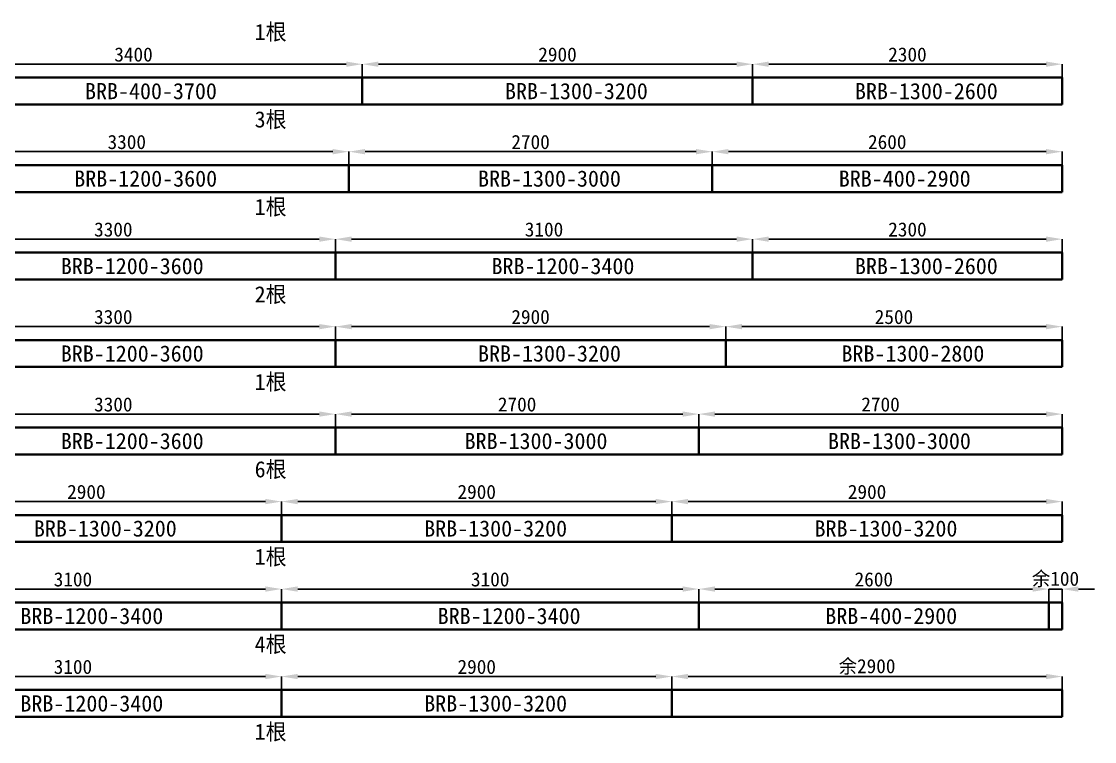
# Model space of a CAD drawing. Header units: metres. Extents: x -250 to 27240, y -10740 to 232.
# Drawn here: x 19268 to 27240, y -10683 to -5333 of the extents above; entities that cross this region are included whole.
import ezdxf

# ---------------------------------------------------------------- set-up
doc = ezdxf.new("R2010")
doc.units = ezdxf.units.M
for name, color, linetype in [('DIMENSION', 3, 'Continuous'), ('TEXT', 3, 'Continuous'), ('TUBE', 3, 'Continuous')]:
    doc.layers.add(name, color=color, linetype=linetype)
doc.dimstyles.get("Standard").update_dxf_attribs({"dimscale": 30, "dimtxt": 3.5, "dimasz": 4, "dimexe": 1.25, "dimexo": 0, "dimtad": 1, "dimcen": 2.5, "dimazin": 3, "dimtfac": 1, "dimtmove": 0, "dimatfit": 3})

# ---------------------------------------------------------------- blocks, each defined once
blk = doc.blocks.new('_CLOSEDFILLED')
at = {"color": 0, "linetype": 'BYBLOCK'}
blk.add_solid([(-1, 0.164), (0, 0), (-1, -0.164)], dxfattribs=at)
blk = doc.blocks.new('*D49')
at = {"color": 3}
for p, q in [((18400, -5750), (18400, -5650)), ((21800, -5750), (21800, -5650))]:
    blk.add_line(p, q, dxfattribs=at)
at = {"color": 0}
blk.add_line((18520, -5650), (21680, -5650), dxfattribs=at)
at = {"layer": 'Defpoints'}
for p in [(18400, -5650), (18400, -5750), (21800, -5750)]:
    blk.add_point(p, dxfattribs=at)
at = {"layer": 'DIMENSION', "color": 0, "xscale": 120, "yscale": 120, "rotation": 180}
blk.add_blockref('_CLOSEDFILLED', (18400, -5650), dxfattribs=at)
at = {"layer": 'DIMENSION', "color": 0, "xscale": 120, "yscale": 120}
blk.add_blockref('_CLOSEDFILLED', (21800, -5650), dxfattribs=at)
at = {"layer": 'DIMENSION', "color": 3, "insert": (20100, -5578.75), "char_height": 105, "attachment_point": 5}
blk.add_mtext('3400', dxfattribs=at)
blk = doc.blocks.new('*D50')
at = {"color": 3}
for p, q in [((21800, -5750), (21800, -5650)), ((24700, -5750), (24700, -5650))]:
    blk.add_line(p, q, dxfattribs=at)
at = {"color": 0}
blk.add_line((21920, -5650), (24580, -5650), dxfattribs=at)
at = {"layer": 'Defpoints'}
for p in [(21800, -5650), (21800, -5750), (24700, -5750)]:
    blk.add_point(p, dxfattribs=at)
at = {"layer": 'DIMENSION', "color": 0, "xscale": 120, "yscale": 120, "rotation": 180}
blk.add_blockref('_CLOSEDFILLED', (21800, -5650), dxfattribs=at)
at = {"layer": 'DIMENSION', "color": 0, "xscale": 120, "yscale": 120}
blk.add_blockref('_CLOSEDFILLED', (24700, -5650), dxfattribs=at)
at = {"layer": 'DIMENSION', "color": 3, "insert": (23250, -5578.75), "char_height": 105, "attachment_point": 5}
blk.add_mtext('2900', dxfattribs=at)
blk = doc.blocks.new('*D51')
at = {"color": 3}
for p, q in [((24700, -5750), (24700, -5650)), ((27000, -5750), (27000, -5650))]:
    blk.add_line(p, q, dxfattribs=at)
at = {"color": 0}
blk.add_line((24820, -5650), (26880, -5650), dxfattribs=at)
at = {"layer": 'Defpoints'}
for p in [(24700, -5650), (24700, -5750), (27000, -5750)]:
    blk.add_point(p, dxfattribs=at)
at = {"layer": 'DIMENSION', "color": 0, "xscale": 120, "yscale": 120, "rotation": 180}
blk.add_blockref('_CLOSEDFILLED', (24700, -5650), dxfattribs=at)
at = {"layer": 'DIMENSION', "color": 0, "xscale": 120, "yscale": 120}
blk.add_blockref('_CLOSEDFILLED', (27000, -5650), dxfattribs=at)
at = {"layer": 'DIMENSION', "color": 3, "insert": (25850, -5578.75), "char_height": 105, "attachment_point": 5}
blk.add_mtext('2300', dxfattribs=at)
blk = doc.blocks.new('*D54')
at = {"color": 3}
for p, q in [((18400, -6400), (18400, -6300)), ((21700, -6400), (21700, -6300))]:
    blk.add_line(p, q, dxfattribs=at)
at = {"color": 0}
blk.add_line((18520, -6300), (21580, -6300), dxfattribs=at)
at = {"layer": 'Defpoints'}
for p in [(18400, -6300), (18400, -6400), (21700, -6400)]:
    blk.add_point(p, dxfattribs=at)
at = {"layer": 'DIMENSION', "color": 0, "xscale": 120, "yscale": 120, "rotation": 180}
blk.add_blockref('_CLOSEDFILLED', (18400, -6300), dxfattribs=at)
at = {"layer": 'DIMENSION', "color": 0, "xscale": 120, "yscale": 120}
blk.add_blockref('_CLOSEDFILLED', (21700, -6300), dxfattribs=at)
at = {"layer": 'DIMENSION', "color": 3, "insert": (20050, -6228.75), "char_height": 105, "attachment_point": 5}
blk.add_mtext('3300', dxfattribs=at)
blk = doc.blocks.new('*D55')
at = {"color": 3}
for p, q in [((21700, -6400), (21700, -6300)), ((24400, -6400), (24400, -6300))]:
    blk.add_line(p, q, dxfattribs=at)
at = {"color": 0}
blk.add_line((21820, -6300), (24280, -6300), dxfattribs=at)
at = {"layer": 'Defpoints'}
for p in [(21700, -6300), (21700, -6400), (24400, -6400)]:
    blk.add_point(p, dxfattribs=at)
at = {"layer": 'DIMENSION', "color": 0, "xscale": 120, "yscale": 120, "rotation": 180}
blk.add_blockref('_CLOSEDFILLED', (21700, -6300), dxfattribs=at)
at = {"layer": 'DIMENSION', "color": 0, "xscale": 120, "yscale": 120}
blk.add_blockref('_CLOSEDFILLED', (24400, -6300), dxfattribs=at)
at = {"layer": 'DIMENSION', "color": 3, "insert": (23050, -6228.75), "char_height": 105, "attachment_point": 5}
blk.add_mtext('2700', dxfattribs=at)
blk = doc.blocks.new('*D56')
at = {"color": 3}
for p, q in [((24400, -6400), (24400, -6300)), ((27000, -6400), (27000, -6300))]:
    blk.add_line(p, q, dxfattribs=at)
at = {"color": 0}
blk.add_line((24520, -6300), (26880, -6300), dxfattribs=at)
at = {"layer": 'Defpoints'}
for p in [(24400, -6300), (24400, -6400), (27000, -6400)]:
    blk.add_point(p, dxfattribs=at)
at = {"layer": 'DIMENSION', "color": 0, "xscale": 120, "yscale": 120, "rotation": 180}
blk.add_blockref('_CLOSEDFILLED', (24400, -6300), dxfattribs=at)
at = {"layer": 'DIMENSION', "color": 0, "xscale": 120, "yscale": 120}
blk.add_blockref('_CLOSEDFILLED', (27000, -6300), dxfattribs=at)
at = {"layer": 'DIMENSION', "color": 3, "insert": (25700, -6228.75), "char_height": 105, "attachment_point": 5}
blk.add_mtext('2600', dxfattribs=at)
blk = doc.blocks.new('*D59')
at = {"color": 3}
for p, q in [((18300, -7050), (18300, -6950)), ((21600, -7050), (21600, -6950))]:
    blk.add_line(p, q, dxfattribs=at)
at = {"color": 0}
blk.add_line((18420, -6950), (21480, -6950), dxfattribs=at)
at = {"layer": 'Defpoints'}
for p in [(18300, -6950), (18300, -7050), (21600, -7050)]:
    blk.add_point(p, dxfattribs=at)
at = {"layer": 'DIMENSION', "color": 0, "xscale": 120, "yscale": 120, "rotation": 180}
blk.add_blockref('_CLOSEDFILLED', (18300, -6950), dxfattribs=at)
at = {"layer": 'DIMENSION', "color": 0, "xscale": 120, "yscale": 120}
blk.add_blockref('_CLOSEDFILLED', (21600, -6950), dxfattribs=at)
at = {"layer": 'DIMENSION', "color": 3, "insert": (19950, -6878.75), "char_height": 105, "attachment_point": 5}
blk.add_mtext('3300', dxfattribs=at)
blk = doc.blocks.new('*D60')
at = {"color": 3}
for p, q in [((21600, -7050), (21600, -6950)), ((24700, -7050), (24700, -6950))]:
    blk.add_line(p, q, dxfattribs=at)
at = {"color": 0}
blk.add_line((21720, -6950), (24580, -6950), dxfattribs=at)
at = {"layer": 'Defpoints'}
for p in [(21600, -6950), (21600, -7050), (24700, -7050)]:
    blk.add_point(p, dxfattribs=at)
at = {"layer": 'DIMENSION', "color": 0, "xscale": 120, "yscale": 120, "rotation": 180}
blk.add_blockref('_CLOSEDFILLED', (21600, -6950), dxfattribs=at)
at = {"layer": 'DIMENSION', "color": 0, "xscale": 120, "yscale": 120}
blk.add_blockref('_CLOSEDFILLED', (24700, -6950), dxfattribs=at)
at = {"layer": 'DIMENSION', "color": 3, "insert": (23150, -6878.75), "char_height": 105, "attachment_point": 5}
blk.add_mtext('3100', dxfattribs=at)
blk = doc.blocks.new('*D61')
at = {"color": 3}
for p, q in [((24700, -7050), (24700, -6950)), ((27000, -7050), (27000, -6950))]:
    blk.add_line(p, q, dxfattribs=at)
at = {"color": 0}
blk.add_line((24820, -6950), (26880, -6950), dxfattribs=at)
at = {"layer": 'Defpoints'}
for p in [(24700, -6950), (24700, -7050), (27000, -7050)]:
    blk.add_point(p, dxfattribs=at)
at = {"layer": 'DIMENSION', "color": 0, "xscale": 120, "yscale": 120, "rotation": 180}
blk.add_blockref('_CLOSEDFILLED', (24700, -6950), dxfattribs=at)
at = {"layer": 'DIMENSION', "color": 0, "xscale": 120, "yscale": 120}
blk.add_blockref('_CLOSEDFILLED', (27000, -6950), dxfattribs=at)
at = {"layer": 'DIMENSION', "color": 3, "insert": (25850, -6878.75), "char_height": 105, "attachment_point": 5}
blk.add_mtext('2300', dxfattribs=at)
blk = doc.blocks.new('*D64')
at = {"color": 3}
for p, q in [((18300, -7700), (18300, -7600)), ((21600, -7700), (21600, -7600))]:
    blk.add_line(p, q, dxfattribs=at)
at = {"color": 0}
blk.add_line((18420, -7600), (21480, -7600), dxfattribs=at)
at = {"layer": 'Defpoints'}
for p in [(18300, -7600), (18300, -7700), (21600, -7700)]:
    blk.add_point(p, dxfattribs=at)
at = {"layer": 'DIMENSION', "color": 0, "xscale": 120, "yscale": 120, "rotation": 180}
blk.add_blockref('_CLOSEDFILLED', (18300, -7600), dxfattribs=at)
at = {"layer": 'DIMENSION', "color": 0, "xscale": 120, "yscale": 120}
blk.add_blockref('_CLOSEDFILLED', (21600, -7600), dxfattribs=at)
at = {"layer": 'DIMENSION', "color": 3, "insert": (19950, -7528.75), "char_height": 105, "attachment_point": 5}
blk.add_mtext('3300', dxfattribs=at)
blk = doc.blocks.new('*D65')
at = {"color": 3}
for p, q in [((21600, -7700), (21600, -7600)), ((24500, -7700), (24500, -7600))]:
    blk.add_line(p, q, dxfattribs=at)
at = {"color": 0}
blk.add_line((21720, -7600), (24380, -7600), dxfattribs=at)
at = {"layer": 'Defpoints'}
for p in [(21600, -7600), (21600, -7700), (24500, -7700)]:
    blk.add_point(p, dxfattribs=at)
at = {"layer": 'DIMENSION', "color": 0, "xscale": 120, "yscale": 120, "rotation": 180}
blk.add_blockref('_CLOSEDFILLED', (21600, -7600), dxfattribs=at)
at = {"layer": 'DIMENSION', "color": 0, "xscale": 120, "yscale": 120}
blk.add_blockref('_CLOSEDFILLED', (24500, -7600), dxfattribs=at)
at = {"layer": 'DIMENSION', "color": 3, "insert": (23050, -7528.75), "char_height": 105, "attachment_point": 5}
blk.add_mtext('2900', dxfattribs=at)
blk = doc.blocks.new('*D66')
at = {"color": 3}
for p, q in [((24500, -7700), (24500, -7600)), ((27000, -7700), (27000, -7600))]:
    blk.add_line(p, q, dxfattribs=at)
at = {"color": 0}
blk.add_line((24620, -7600), (26880, -7600), dxfattribs=at)
at = {"layer": 'Defpoints'}
for p in [(24500, -7600), (24500, -7700), (27000, -7700)]:
    blk.add_point(p, dxfattribs=at)
at = {"layer": 'DIMENSION', "color": 0, "xscale": 120, "yscale": 120, "rotation": 180}
blk.add_blockref('_CLOSEDFILLED', (24500, -7600), dxfattribs=at)
at = {"layer": 'DIMENSION', "color": 0, "xscale": 120, "yscale": 120}
blk.add_blockref('_CLOSEDFILLED', (27000, -7600), dxfattribs=at)
at = {"layer": 'DIMENSION', "color": 3, "insert": (25750, -7528.75), "char_height": 105, "attachment_point": 5}
blk.add_mtext('2500', dxfattribs=at)
blk = doc.blocks.new('*D69')
at = {"color": 3}
for p, q in [((18300, -8350), (18300, -8250)), ((21600, -8350), (21600, -8250))]:
    blk.add_line(p, q, dxfattribs=at)
at = {"color": 0}
blk.add_line((18420, -8250), (21480, -8250), dxfattribs=at)
at = {"layer": 'Defpoints'}
for p in [(18300, -8250), (18300, -8350), (21600, -8350)]:
    blk.add_point(p, dxfattribs=at)
at = {"layer": 'DIMENSION', "color": 0, "xscale": 120, "yscale": 120, "rotation": 180}
blk.add_blockref('_CLOSEDFILLED', (18300, -8250), dxfattribs=at)
at = {"layer": 'DIMENSION', "color": 0, "xscale": 120, "yscale": 120}
blk.add_blockref('_CLOSEDFILLED', (21600, -8250), dxfattribs=at)
at = {"layer": 'DIMENSION', "color": 3, "insert": (19950, -8178.75), "char_height": 105, "attachment_point": 5}
blk.add_mtext('3300', dxfattribs=at)
blk = doc.blocks.new('*D70')
at = {"color": 3}
for p, q in [((21600, -8350), (21600, -8250)), ((24300, -8350), (24300, -8250))]:
    blk.add_line(p, q, dxfattribs=at)
at = {"color": 0}
blk.add_line((21720, -8250), (24180, -8250), dxfattribs=at)
at = {"layer": 'Defpoints'}
for p in [(21600, -8250), (21600, -8350), (24300, -8350)]:
    blk.add_point(p, dxfattribs=at)
at = {"layer": 'DIMENSION', "color": 0, "xscale": 120, "yscale": 120, "rotation": 180}
blk.add_blockref('_CLOSEDFILLED', (21600, -8250), dxfattribs=at)
at = {"layer": 'DIMENSION', "color": 0, "xscale": 120, "yscale": 120}
blk.add_blockref('_CLOSEDFILLED', (24300, -8250), dxfattribs=at)
at = {"layer": 'DIMENSION', "color": 3, "insert": (22950, -8178.75), "char_height": 105, "attachment_point": 5}
blk.add_mtext('2700', dxfattribs=at)
blk = doc.blocks.new('*D71')
at = {"color": 3}
for p, q in [((24300, -8350), (24300, -8250)), ((27000, -8350), (27000, -8250))]:
    blk.add_line(p, q, dxfattribs=at)
at = {"color": 0}
blk.add_line((24420, -8250), (26880, -8250), dxfattribs=at)
at = {"layer": 'Defpoints'}
for p in [(24300, -8250), (24300, -8350), (27000, -8350)]:
    blk.add_point(p, dxfattribs=at)
at = {"layer": 'DIMENSION', "color": 0, "xscale": 120, "yscale": 120, "rotation": 180}
blk.add_blockref('_CLOSEDFILLED', (24300, -8250), dxfattribs=at)
at = {"layer": 'DIMENSION', "color": 0, "xscale": 120, "yscale": 120}
blk.add_blockref('_CLOSEDFILLED', (27000, -8250), dxfattribs=at)
at = {"layer": 'DIMENSION', "color": 3, "insert": (25650, -8178.75), "char_height": 105, "attachment_point": 5}
blk.add_mtext('2700', dxfattribs=at)
blk = doc.blocks.new('*D74')
at = {"color": 3}
for p, q in [((18300, -9000), (18300, -8900)), ((21200, -9000), (21200, -8900))]:
    blk.add_line(p, q, dxfattribs=at)
at = {"color": 0}
blk.add_line((18420, -8900), (21080, -8900), dxfattribs=at)
at = {"layer": 'Defpoints'}
for p in [(18300, -8900), (18300, -9000), (21200, -9000)]:
    blk.add_point(p, dxfattribs=at)
at = {"layer": 'DIMENSION', "color": 0, "xscale": 120, "yscale": 120, "rotation": 180}
blk.add_blockref('_CLOSEDFILLED', (18300, -8900), dxfattribs=at)
at = {"layer": 'DIMENSION', "color": 0, "xscale": 120, "yscale": 120}
blk.add_blockref('_CLOSEDFILLED', (21200, -8900), dxfattribs=at)
at = {"layer": 'DIMENSION', "color": 3, "insert": (19750, -8828.75), "char_height": 105, "attachment_point": 5}
blk.add_mtext('2900', dxfattribs=at)
blk = doc.blocks.new('*D75')
at = {"color": 3}
for p, q in [((21200, -9000), (21200, -8900)), ((24100, -9000), (24100, -8900))]:
    blk.add_line(p, q, dxfattribs=at)
at = {"color": 0}
blk.add_line((21320, -8900), (23980, -8900), dxfattribs=at)
at = {"layer": 'Defpoints'}
for p in [(21200, -8900), (21200, -9000), (24100, -9000)]:
    blk.add_point(p, dxfattribs=at)
at = {"layer": 'DIMENSION', "color": 0, "xscale": 120, "yscale": 120, "rotation": 180}
blk.add_blockref('_CLOSEDFILLED', (21200, -8900), dxfattribs=at)
at = {"layer": 'DIMENSION', "color": 0, "xscale": 120, "yscale": 120}
blk.add_blockref('_CLOSEDFILLED', (24100, -8900), dxfattribs=at)
at = {"layer": 'DIMENSION', "color": 3, "insert": (22650, -8828.75), "char_height": 105, "attachment_point": 5}
blk.add_mtext('2900', dxfattribs=at)
blk = doc.blocks.new('*D76')
at = {"color": 3}
for p, q in [((24100, -9000), (24100, -8900)), ((27000, -9000), (27000, -8900))]:
    blk.add_line(p, q, dxfattribs=at)
at = {"color": 0}
blk.add_line((24220, -8900), (26880, -8900), dxfattribs=at)
at = {"layer": 'Defpoints'}
for p in [(24100, -8900), (24100, -9000), (27000, -9000)]:
    blk.add_point(p, dxfattribs=at)
at = {"layer": 'DIMENSION', "color": 0, "xscale": 120, "yscale": 120, "rotation": 180}
blk.add_blockref('_CLOSEDFILLED', (24100, -8900), dxfattribs=at)
at = {"layer": 'DIMENSION', "color": 0, "xscale": 120, "yscale": 120}
blk.add_blockref('_CLOSEDFILLED', (27000, -8900), dxfattribs=at)
at = {"layer": 'DIMENSION', "color": 3, "insert": (25550, -8828.75), "char_height": 105, "attachment_point": 5}
blk.add_mtext('2900', dxfattribs=at)
blk = doc.blocks.new('*D79')
at = {"color": 3}
for p, q in [((18100, -9650), (18100, -9550)), ((21200, -9650), (21200, -9550))]:
    blk.add_line(p, q, dxfattribs=at)
at = {"color": 0}
blk.add_line((18220, -9550), (21080, -9550), dxfattribs=at)
at = {"layer": 'Defpoints'}
for p in [(18100, -9550), (18100, -9650), (21200, -9650)]:
    blk.add_point(p, dxfattribs=at)
at = {"layer": 'DIMENSION', "color": 0, "xscale": 120, "yscale": 120, "rotation": 180}
blk.add_blockref('_CLOSEDFILLED', (18100, -9550), dxfattribs=at)
at = {"layer": 'DIMENSION', "color": 0, "xscale": 120, "yscale": 120}
blk.add_blockref('_CLOSEDFILLED', (21200, -9550), dxfattribs=at)
at = {"layer": 'DIMENSION', "color": 3, "insert": (19650, -9478.75), "char_height": 105, "attachment_point": 5}
blk.add_mtext('3100', dxfattribs=at)
blk = doc.blocks.new('*D80')
at = {"color": 3}
for p, q in [((21200, -9650), (21200, -9550)), ((24300, -9650), (24300, -9550))]:
    blk.add_line(p, q, dxfattribs=at)
at = {"color": 0}
blk.add_line((21320, -9550), (24180, -9550), dxfattribs=at)
at = {"layer": 'Defpoints'}
for p in [(21200, -9550), (21200, -9650), (24300, -9650)]:
    blk.add_point(p, dxfattribs=at)
at = {"layer": 'DIMENSION', "color": 0, "xscale": 120, "yscale": 120, "rotation": 180}
blk.add_blockref('_CLOSEDFILLED', (21200, -9550), dxfattribs=at)
at = {"layer": 'DIMENSION', "color": 0, "xscale": 120, "yscale": 120}
blk.add_blockref('_CLOSEDFILLED', (24300, -9550), dxfattribs=at)
at = {"layer": 'DIMENSION', "color": 3, "insert": (22750, -9478.75), "char_height": 105, "attachment_point": 5}
blk.add_mtext('3100', dxfattribs=at)
blk = doc.blocks.new('*D81')
at = {"color": 3}
for p, q in [((24300, -9650), (24300, -9550)), ((26900, -9650), (26900, -9550))]:
    blk.add_line(p, q, dxfattribs=at)
at = {"color": 0}
blk.add_line((24420, -9550), (26780, -9550), dxfattribs=at)
at = {"layer": 'Defpoints'}
for p in [(24300, -9550), (24300, -9650), (26900, -9650)]:
    blk.add_point(p, dxfattribs=at)
at = {"layer": 'DIMENSION', "color": 0, "xscale": 120, "yscale": 120, "rotation": 180}
blk.add_blockref('_CLOSEDFILLED', (24300, -9550), dxfattribs=at)
at = {"layer": 'DIMENSION', "color": 0, "xscale": 120, "yscale": 120}
blk.add_blockref('_CLOSEDFILLED', (26900, -9550), dxfattribs=at)
at = {"layer": 'DIMENSION', "color": 3, "insert": (25600, -9478.75), "char_height": 105, "attachment_point": 5}
blk.add_mtext('2600', dxfattribs=at)
blk = doc.blocks.new('*D82')
at = {"color": 0}
for p, q in [((26780, -9550), (26660, -9550)), ((26900, -9550), (27000, -9550)), ((27120, -9550), (27240, -9550))]:
    blk.add_line(p, q, dxfattribs=at)
at = {"color": 3}
for p, q in [((26900, -9650), (26900, -9550)), ((27000, -9650), (27000, -9550))]:
    blk.add_line(p, q, dxfattribs=at)
at = {"layer": 'Defpoints'}
for p in [(26900, -9550), (26900, -9650), (27000, -9650)]:
    blk.add_point(p, dxfattribs=at)
at = {"layer": 'DIMENSION', "color": 0, "xscale": 120, "yscale": 120}
blk.add_blockref('_CLOSEDFILLED', (26900, -9550), dxfattribs=at)
at = {"layer": 'DIMENSION', "color": 0, "xscale": 120, "yscale": 120, "rotation": 180}
blk.add_blockref('_CLOSEDFILLED', (27000, -9550), dxfattribs=at)
at = {"layer": 'DIMENSION', "color": 3, "insert": (26950, -9478.75), "char_height": 105, "attachment_point": 5}
blk.add_mtext('余100', dxfattribs=at)
blk = doc.blocks.new('*D85')
at = {"color": 3}
for p, q in [((18100, -10300), (18100, -10200)), ((21200, -10300), (21200, -10200))]:
    blk.add_line(p, q, dxfattribs=at)
at = {"color": 0}
blk.add_line((18220, -10200), (21080, -10200), dxfattribs=at)
at = {"layer": 'Defpoints'}
for p in [(18100, -10200), (18100, -10300), (21200, -10300)]:
    blk.add_point(p, dxfattribs=at)
at = {"layer": 'DIMENSION', "color": 0, "xscale": 120, "yscale": 120, "rotation": 180}
blk.add_blockref('_CLOSEDFILLED', (18100, -10200), dxfattribs=at)
at = {"layer": 'DIMENSION', "color": 0, "xscale": 120, "yscale": 120}
blk.add_blockref('_CLOSEDFILLED', (21200, -10200), dxfattribs=at)
at = {"layer": 'DIMENSION', "color": 3, "insert": (19650, -10128.75), "char_height": 105, "attachment_point": 5}
blk.add_mtext('3100', dxfattribs=at)
blk = doc.blocks.new('*D86')
at = {"color": 3}
for p, q in [((21200, -10300), (21200, -10200)), ((24100, -10300), (24100, -10200))]:
    blk.add_line(p, q, dxfattribs=at)
at = {"color": 0}
blk.add_line((21320, -10200), (23980, -10200), dxfattribs=at)
at = {"layer": 'Defpoints'}
for p in [(21200, -10200), (21200, -10300), (24100, -10300)]:
    blk.add_point(p, dxfattribs=at)
at = {"layer": 'DIMENSION', "color": 0, "xscale": 120, "yscale": 120, "rotation": 180}
blk.add_blockref('_CLOSEDFILLED', (21200, -10200), dxfattribs=at)
at = {"layer": 'DIMENSION', "color": 0, "xscale": 120, "yscale": 120}
blk.add_blockref('_CLOSEDFILLED', (24100, -10200), dxfattribs=at)
at = {"layer": 'DIMENSION', "color": 3, "insert": (22650, -10128.75), "char_height": 105, "attachment_point": 5}
blk.add_mtext('2900', dxfattribs=at)
blk = doc.blocks.new('*D87')
at = {"color": 3}
for p, q in [((24100, -10300), (24100, -10200)), ((27000, -10300), (27000, -10200))]:
    blk.add_line(p, q, dxfattribs=at)
at = {"color": 0}
blk.add_line((24220, -10200), (26880, -10200), dxfattribs=at)
at = {"layer": 'Defpoints'}
for p in [(24100, -10200), (24100, -10300), (27000, -10300)]:
    blk.add_point(p, dxfattribs=at)
at = {"layer": 'DIMENSION', "color": 0, "xscale": 120, "yscale": 120, "rotation": 180}
blk.add_blockref('_CLOSEDFILLED', (24100, -10200), dxfattribs=at)
at = {"layer": 'DIMENSION', "color": 0, "xscale": 120, "yscale": 120}
blk.add_blockref('_CLOSEDFILLED', (27000, -10200), dxfattribs=at)
at = {"layer": 'DIMENSION', "color": 3, "insert": (25550, -10128.75), "char_height": 105, "attachment_point": 5}
blk.add_mtext('余2900', dxfattribs=at)

msp = doc.modelspace()

# ---------------------------------------------------------------- linework, layer by layer
at = {"layer": 'TUBE', "color": 7, "lineweight": 35}
for p, q in [((18400, -5750), (21800, -5750)), ((21800, -5750), (21800, -5950)), ((21800, -5750), (24700, -5750)), ((24700, -5750), (24700, -5950)), ((24700, -5750), (27000, -5750)), ((27000, -5750), (27000, -5950)), ((18400, -5950), (21800, -5950)), ((21800, -5950), (24700, -5950)), ((24700, -5950), (27000, -5950)), ((18400, -6400), (21700, -6400)), ((21700, -6400), (21700, -6600)), ((21700, -6400), (24400, -6400)), ((24400, -6400), (24400, -6600)), ((24400, -6400), (27000, -6400)), ((27000, -6400), (27000, -6600)), ((18400, -6600), (21700, -6600)), ((21700, -6600), (24400, -6600)), ((24400, -6600), (27000, -6600)), ((18300, -7050), (21600, -7050)), ((21600, -7050), (21600, -7250)), ((21600, -7050), (24700, -7050)), ((24700, -7050), (24700, -7250)), ((24700, -7050), (27000, -7050)), ((27000, -7050), (27000, -7250)), ((18300, -7250), (21600, -7250)), ((21600, -7250), (24700, -7250)), ((24700, -7250), (27000, -7250)), ((18300, -7700), (21600, -7700)), ((21600, -7700), (21600, -7900)), ((21600, -7700), (24500, -7700)), ((24500, -7700), (24500, -7900)), ((24500, -7700), (27000, -7700)), ((27000, -7700), (27000, -7900)), ((18300, -7900), (21600, -7900)), ((21600, -7900), (24500, -7900)), ((24500, -7900), (27000, -7900)), ((18300, -8350), (21600, -8350)), ((21600, -8350), (21600, -8550)), ((21600, -8350), (24300, -8350)), ((24300, -8350), (24300, -8550)), ((24300, -8350), (27000, -8350)), ((27000, -8350), (27000, -8550)), ((18300, -8550), (21600, -8550)), ((21600, -8550), (24300, -8550)), ((24300, -8550), (27000, -8550)), ((18300, -9000), (21200, -9000)), ((21200, -9000), (21200, -9200)), ((21200, -9000), (24100, -9000)), ((24100, -9000), (24100, -9200)), ((24100, -9000), (27000, -9000)), ((27000, -9000), (27000, -9200)), ((18300, -9200), (21200, -9200)), ((21200, -9200), (24100, -9200)), ((24100, -9200), (27000, -9200)), ((18100, -9650), (21200, -9650)), ((21200, -9650), (21200, -9850)), ((21200, -9650), (24300, -9650)), ((24300, -9650), (24300, -9850)), ((24300, -9650), (26900, -9650)), ((26900, -9650), (26900, -9850)), ((26900, -9650), (27000, -9650)), ((26900, -9650), (26900, -9850)), ((27000, -9650), (27000, -9850)), ((18100, -9850), (21200, -9850)), ((21200, -9850), (24300, -9850)), ((24300, -9850), (26900, -9850)), ((26900, -9850), (27000, -9850)), ((18100, -10300), (21200, -10300)), ((21200, -10300), (21200, -10500)), ((21200, -10300), (24100, -10300)), ((24100, -10300), (24100, -10500)), ((24100, -10300), (27000, -10300)), ((24100, -10300), (24100, -10500)), ((27000, -10300), (27000, -10500)), ((18100, -10500), (21200, -10500)), ((21200, -10500), (24100, -10500)), ((24100, -10500), (27000, -10500))]:
    msp.add_line(p, q, dxfattribs=at)

# ---------------------------------------------------------------- texts
at = {"layer": 'TEXT'}
for s, p in [('1根', (21000, -5470)), ('BRB-400-3700', (19740, -5910)), ('BRB-1300-3200', (22860, -5910)), ('BRB-1300-2600', (25460, -5910)), ('3根', (21000, -6120)), ('BRB-1200-3600', (19660, -6560)), ('BRB-1300-3000', (22660, -6560)), ('BRB-400-2900', (25340, -6560)), ('1根', (21000, -6770)), ('BRB-1200-3600', (19560, -7210)), ('BRB-1200-3400', (22760, -7210)), ('BRB-1300-2600', (25460, -7210)), ('2根', (21000, -7420)), ('BRB-1200-3600', (19560, -7860)), ('BRB-1300-3200', (22660, -7860)), ('BRB-1300-2800', (25360, -7860)), ('1根', (21000, -8070)), ('BRB-1200-3600', (19560, -8510)), ('BRB-1300-3000', (22560, -8510)), ('BRB-1300-3000', (25260, -8510)), ('6根', (21000, -8720)), ('BRB-1300-3200', (19360, -9160)), ('BRB-1300-3200', (22260, -9160)), ('BRB-1300-3200', (25160, -9160)), ('1根', (21000, -9370)), ('BRB-1200-3400', (19260, -9810)), ('BRB-1200-3400', (22360, -9810)), ('BRB-400-2900', (25240, -9810)), ('4根', (21000, -10020)), ('BRB-1200-3400', (19260, -10460)), ('BRB-1300-3200', (22260, -10460)), ('1根', (21000, -10670))]:
    msp.add_text(s, height=120, dxfattribs=at).set_placement(p)

# ---------------------------------------------------------------- dimensions: what is measured, and where the dimension line sits
at = {"layer": 'DIMENSION', "color": 3, "lineweight": 25}
for base, p1, p2, text, picture, middle in [((18400, -5650), (18400, -5750), (21800, -5750), '3400', '*D49', (20100, -5578.75)), ((21800, -5650), (21800, -5750), (24700, -5750), '2900', '*D50', (23250, -5578.75)), ((24700, -5650), (24700, -5750), (27000, -5750), '2300', '*D51', (25850, -5578.75)), ((18400, -6300), (18400, -6400), (21700, -6400), '3300', '*D54', (20050, -6228.75)), ((21700, -6300), (21700, -6400), (24400, -6400), '2700', '*D55', (23050, -6228.75)), ((24400, -6300), (24400, -6400), (27000, -6400), '2600', '*D56', (25700, -6228.75)), ((18300, -6950), (18300, -7050), (21600, -7050), '3300', '*D59', (19950, -6878.75)), ((21600, -6950), (21600, -7050), (24700, -7050), '3100', '*D60', (23150, -6878.75)), ((24700, -6950), (24700, -7050), (27000, -7050), '2300', '*D61', (25850, -6878.75)), ((18300, -7600), (18300, -7700), (21600, -7700), '3300', '*D64', (19950, -7528.75)), ((21600, -7600), (21600, -7700), (24500, -7700), '2900', '*D65', (23050, -7528.75)), ((24500, -7600), (24500, -7700), (27000, -7700), '2500', '*D66', (25750, -7528.75)), ((18300, -8250), (18300, -8350), (21600, -8350), '3300', '*D69', (19950, -8178.75)), ((21600, -8250), (21600, -8350), (24300, -8350), '2700', '*D70', (22950, -8178.75)), ((24300, -8250), (24300, -8350), (27000, -8350), '2700', '*D71', (25650, -8178.75)), ((18300, -8900), (18300, -9000), (21200, -9000), '2900', '*D74', (19750, -8828.75)), ((21200, -8900), (21200, -9000), (24100, -9000), '2900', '*D75', (22650, -8828.75)), ((24100, -8900), (24100, -9000), (27000, -9000), '2900', '*D76', (25550, -8828.75)), ((26900, -9550), (26900, -9650), (27000, -9650), '余100', '*D82', (26950, -9478.75)), ((18100, -9550), (18100, -9650), (21200, -9650), '3100', '*D79', (19650, -9478.75)), ((21200, -9550), (21200, -9650), (24300, -9650), '3100', '*D80', (22750, -9478.75)), ((24300, -9550), (24300, -9650), (26900, -9650), '2600', '*D81', (25600, -9478.75)), ((18100, -10200), (18100, -10300), (21200, -10300), '3100', '*D85', (19650, -10128.75)), ((21200, -10200), (21200, -10300), (24100, -10300), '2900', '*D86', (22650, -10128.75)), ((24100, -10200), (24100, -10300), (27000, -10300), '余2900', '*D87', (25550, -10128.75))]:
    dim = msp.add_linear_dim(base=base, p1=p1, p2=p2, text=text, dimstyle='Standard', dxfattribs=at)
    dim.commit()
    dim.dimension.update_dxf_attribs({"geometry": picture, "text_midpoint": middle})

doc.saveas('drawing.dxf')
